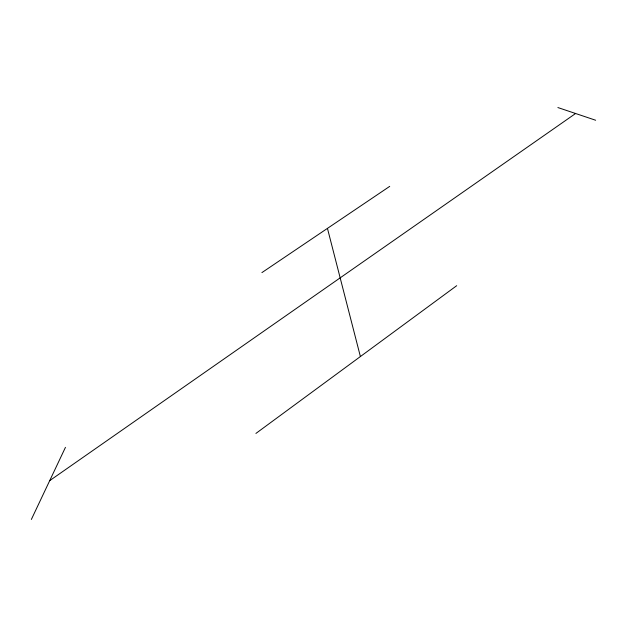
<?xml version="1.0" encoding="UTF-8"?>
<svg xmlns="http://www.w3.org/2000/svg" width="627" height="627" viewBox="0 0 627 627"><rect width="100%" height="100%" fill="white"/><g stroke="black" fill="none" stroke-linecap="round" stroke-linejoin="round"><path stroke-width="0.94" d="M31.35 519.454L65.451 447.349M255.91 433.429L456.699 285.693M49.698 480.65L575.594 113.503M261.906 272.612L389.72 186.368M557.881 107.546L595.65 120.243M327.451 228.385L360.392 356.559"/></g></svg>
